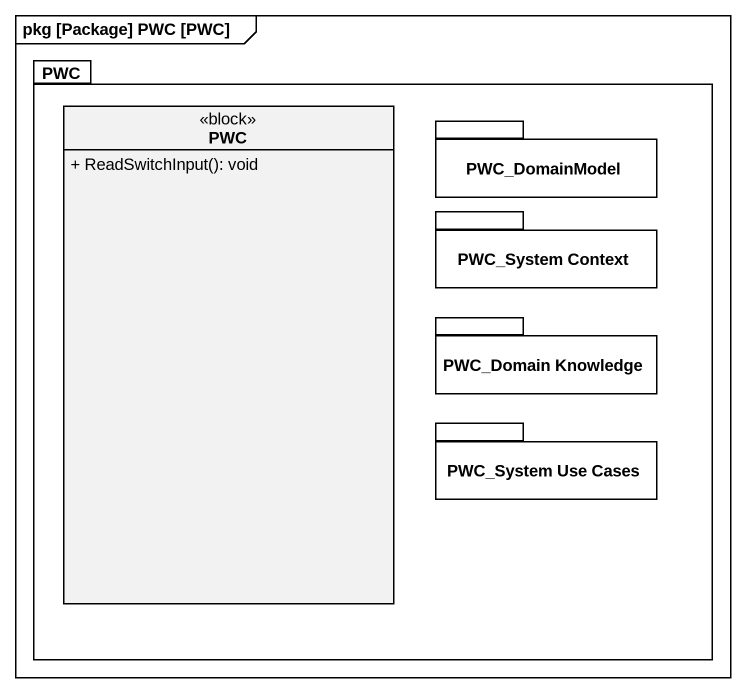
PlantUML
@startuml
mainframe pkg [Package] PWC [PWC]
hide circle
hide empty members
skinparam classAttributeIconSize 0
package PWC {
  class "PWC" as PWC_2 <<block>> {
    + ReadSwitchInput(): void
  }
  package PWC_DomainModel {
  }
  package "PWC_System Context" as PWC_System_Context {
  }
  package "PWC_Domain Knowledge" as PWC_Domain_Knowledge {
  }
  package "PWC_System Use Cases" as PWC_System_Use_Cases {
  }
}
@enduml
